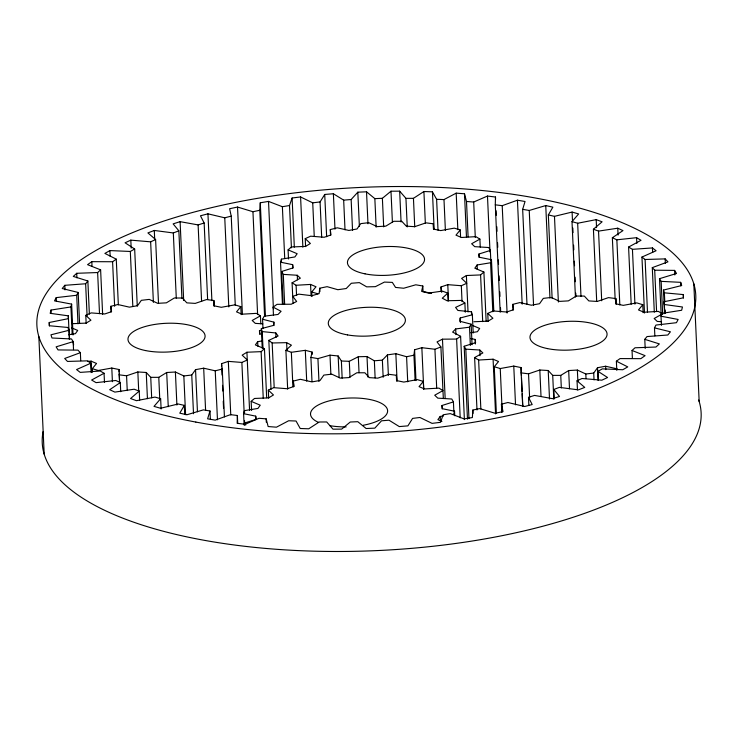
<?xml version="1.0" encoding="UTF-8"?>
<svg xmlns="http://www.w3.org/2000/svg" width="738" height="738" viewBox="0 0 738 738"><rect width="100%" height="100%" fill="white"/><g stroke="black" fill="none" stroke-linecap="round" stroke-linejoin="round"><path stroke-width="1.11" d="M120.718 391.712L120.303 382.57L109.685 389.71L114.888 392.109L134.122 389.221L139.233 391.085L130.552 398.529L136.465 400.688L154.989 397.081L160.644 398.714L154.011 406.38L160.552 408.262L178.172 403.99L184.316 405.374L179.786 413.169L186.898 414.765L203.411 409.867L209.989 410.983L207.609 418.833L215.21 420.125L230.45 414.655L237.368 415.494L237.175 423.308L245.173 424.276L258.964 418.298L266.16 418.852L268.152 426.546L276.464 427.182L288.659 420.752L296.049 421.011L300.209 428.501L308.742 428.796L319.203 421.998L326.703 421.961L332.986 429.165L341.657 429.119L350.264 422.016L357.801 421.693L366.131 428.52L374.83 428.141L381.509 420.817L388.981 420.19L399.276 426.582L407.92 425.863L412.579 418.4L419.922 417.487L432.062 423.372L440.549 422.32L443.141 414.793L450.272 413.612L464.128 418.916L472.366 417.551L472.864 410.042L479.709 408.603L495.115 413.271L503.021 411.601L501.425 404.203L507.892 402.505L524.7 406.5L532.181 404.544L528.5 397.321L534.533 395.411L552.55 398.668L559.524 396.444L553.795 389.498L559.33 387.367L578.352 389.867L584.745 387.413L577.042 380.799L582.005 378.493L601.839 380.19L607.577 377.524L597.983 371.325L602.328 368.862L622.743 369.747L627.761 366.897L616.378 361.177L620.058 358.585L640.833 358.659L645.086 355.651L632.042 350.476L632.401 358.474M500.17 312.22L495.29 204.832L495.475 197.018L487.477 196.05L473.685 202.028L466.499 201.474L464.497 193.78L456.185 193.144L443.99 199.574L436.61 199.306L432.44 191.825L423.907 191.52L413.446 198.328L405.946 198.356L399.664 191.16L390.992 191.207L382.385 198.301L374.849 198.633L366.518 191.806L357.819 192.184L351.14 199.509L343.668 200.136L333.373 193.743L324.729 194.463L320.071 201.926L321.685 237.341M264.61 316.528L259.785 210.284L260.283 202.775L268.521 201.409L282.377 206.714L289.508 205.533L292.1 198.005L300.587 196.954L312.728 202.839L320.071 201.926M423.059 291.713L422.8 286.003L415.771 284.794L403.695 288.244L395.55 287.423L392.321 282.386L384.406 282.091L375.393 286.667L366.694 286.861L359.351 282.608L351.316 283.263L346.242 288.521L337.856 289.711L327.109 286.667L319.757 288.198L319.12 293.623L311.851 295.698L298.77 294.148L292.801 296.418L296.658 301.473L291.233 304.222L277.082 304.333L273.097 307.109L273.457 315.098M415.088 380.31L413.944 355.199L414.581 349.775L421.85 347.699L434.931 349.249L440.9 346.98L437.034 341.925L442.468 339.176L456.619 339.065L460.604 336.288L452.625 332.1L455.678 328.936L469.516 327.192L471.13 324.166L459.811 321.251L460.208 317.986L472.357 314.766L471.453 311.805L457.901 310.449L455.586 307.405L464.875 303.032L465.291 312.165M273.097 307.109L281.077 311.307L278.014 314.462L264.186 316.205L262.562 319.231L273.89 322.146L273.494 325.412L261.344 328.631L262.221 348.032M311.989 381.361L310.901 357.395L312.1 352.063L305.301 350.31L291.353 352.294L285.901 350.282L287.663 389.083M422.8 286.003L421.601 291.335L428.4 293.097L442.348 291.104L447.8 293.115L448.16 301.104M137.268 306.122L134.667 249.001L130.322 251.464L109.907 250.579L104.888 253.42L116.272 259.149L112.591 261.741L91.816 261.667L87.564 264.665L100.617 269.85L97.637 272.543L76.734 273.291L73.293 276.409L87.868 280.994L85.636 283.761L64.815 285.32L62.232 288.521L78.173 292.451L76.697 295.265L56.208 297.626L54.511 300.873L71.632 304.111L70.94 306.934L50.996 310.061L50.193 313.327L68.32 315.836L69.354 339.203M661.442 325.357L661.017 316.215L661.709 313.392L681.654 310.264L682.456 306.999L664.329 304.49L664.237 301.685L683.416 297.82L683.296 294.582L664.375 292.829L663.49 290.071L681.7 285.523L680.676 282.331L661.156 281.363L659.495 278.687L676.525 273.484L674.606 270.394L654.707 270.2L652.291 267.636L667.955 261.852L665.159 258.89L645.104 259.481L641.949 257.055L656.082 250.754L652.438 247.94L632.438 249.324L628.582 247.055L641.027 240.302L636.58 237.682L616.857 239.822L612.355 237.747L615.16 299.444M282.442 304.342L280.532 262.184L281.409 259.149L294.877 256.944L297.165 253.724L288.088 249.868L288.503 258.983M244.121 425.06L243.605 413.667L244.481 410.632L257.949 408.428L260.237 405.199L251.16 401.352L251.575 410.457M492.809 311.75L490.585 262.765L491.462 259.73L479.349 257.248L478.925 254.02L490.346 250.422L488.704 247.525L474.728 246.658L471.647 243.743L479.894 239.103L480.263 247.082M453.658 414.239L454.534 411.204L442.422 408.723L441.997 405.494L453.418 401.896L451.776 399.009L437.809 398.142L434.719 395.227L442.966 390.587L438.953 388.123L424.498 388.954L419.055 386.638L423.326 381.417L417.339 379.618L403.815 382.072L396.537 380.577L396.417 375.282L389.046 374.332L377.773 378.16L369.369 377.635L364.867 372.782L356.832 372.764L348.917 377.598L340.218 378.096L331.777 374.166L323.862 375.089L320.071 380.448L311.934 381.924L300.375 379.295L293.364 381.066L293.623 386.767M526.978 304.167L522.661 209.343L525.041 201.492L517.439 200.201L502.209 205.671L495.29 204.832M654.846 335.873L654.486 327.875L655.953 325.061L676.442 322.7L678.139 319.453L661.017 316.215M552.125 298.355L548.334 214.952L552.863 207.157L545.751 205.561L529.238 210.459L522.661 209.343M193.513 413.75L191.751 375.024L195.542 369.655L203.679 368.188L215.238 370.817L222.249 369.046L221.538 363.677L228.328 361.371L241.87 362.441L247.304 359.996L242.156 355.144L246.926 352.238L261.132 351.639L264.453 348.76L255.376 344.904L257.663 341.685L262.156 340.947M594.035 379.904L593.721 373.068L597.512 367.709L605.649 366.242L617.208 368.862M490.585 262.765L477.117 264.97L474.829 268.189L483.897 272.045L486.13 321.03M443.556 415.9L440.189 416.444L437.902 419.673L441.933 421.389M645.197 348.474L644.781 339.332L647.014 336.565L667.835 335.006L670.418 331.796L654.486 327.875M92.444 372.109L92.287 368.696L96.558 363.474L91.106 361.15L87.776 361.343M111.097 311.999L110.838 306.298L117.849 304.526L129.408 307.156L137.545 305.689L141.336 300.329L149.251 299.397L157.692 303.327L166.391 302.838L174.306 298.004L182.341 298.014L186.843 302.866L195.247 303.392L206.52 299.563L213.891 300.514L214.011 305.809L221.289 307.303L234.822 304.859L240.8 306.648L236.529 311.87L241.981 314.194L256.437 313.364L260.449 315.827L260.809 323.798M311.943 296.538L311.74 291.98L316.012 286.759L310.56 284.434L296.104 285.265L292.091 282.811L300.348 278.171L297.257 275.256L283.291 274.388L281.639 271.492L293.06 267.894L292.645 264.665L280.532 262.184M330.541 235.284L330.283 229.583L337.303 227.811L348.862 230.441L356.998 228.974L360.79 223.614L368.705 222.682L377.146 226.612L385.836 226.123L393.76 221.289L401.795 221.299L406.297 226.151L414.691 226.677L425.974 222.848L433.344 223.798L433.464 229.094L440.743 230.588L454.267 228.143L460.254 229.933L455.983 235.154L461.425 237.479L475.881 236.649L479.894 239.103M496.379 413.455L494.257 366.74L498.537 361.519L493.085 359.203L478.63 360.033L474.617 357.57L482.864 352.93L479.783 350.015L465.816 349.148L464.165 346.26L475.586 342.663L475.161 339.434L470.761 338.53M513.067 310.052L512.809 304.351L519.829 302.58L531.388 305.209L539.524 303.733L543.316 298.373L551.231 297.451L559.672 301.381L568.361 300.883L576.286 296.049L584.321 296.067L588.823 300.919L597.217 301.445L608.499 297.617L615.87 298.567L615.981 303.862L623.269 305.357L636.793 302.903L642.78 304.702L638.499 309.923L643.951 312.239L658.407 311.408L662.42 313.871M575.428 297.017L572.005 221.612L578.647 213.946L572.098 212.064L554.478 216.335L548.334 214.952M310.901 357.395L317.93 358.603L329.997 355.153L338.152 355.974L341.38 361.011L349.295 361.306L358.308 356.731L367.007 356.537L374.351 360.79L382.376 360.135L387.459 354.877L395.845 353.686L406.583 356.731L413.944 355.199M285.901 350.282L291.418 345.181L286.621 342.653L272.165 342.986L268.826 340.366L278.115 335.993L275.8 332.958L262.248 331.593L261.344 328.631M447.8 293.115L442.283 298.217L447.08 300.744L461.536 300.412L464.875 303.032M632.042 350.476L635.012 347.782L655.925 347.035L659.357 343.908L644.781 339.332M288.088 249.868L291.409 246.99L305.606 246.391L310.375 243.485L305.237 238.632L310.67 236.188L324.213 237.258L330.993 234.952L330.283 229.583M251.16 401.352L254.481 398.465L268.678 397.865L273.457 394.959L268.309 390.116L273.743 387.671L287.285 388.732L294.075 386.435L293.364 381.066M441.195 291.519L440.992 286.962L447.781 284.656L461.324 285.726L466.757 283.281L461.61 278.429L466.379 275.523L480.586 274.923L483.897 272.045M596.691 301.215L593.417 229.241L602.097 221.797L596.193 219.638L577.66 223.245L572.005 221.612M612.355 237.747L622.973 230.607L617.761 228.208L598.536 231.105L593.417 229.241M92.287 368.696L98.265 370.485L111.798 368.041L119.076 369.535L119.196 374.83L126.567 375.78L137.84 371.952L146.244 372.478L150.746 377.33L158.781 377.339L166.696 372.505L175.395 372.017L183.836 375.946L191.751 375.024M494.257 366.74L500.244 368.539L513.768 366.085L521.056 367.579L521.176 372.884L528.537 373.825L539.819 370.006L548.214 370.522L552.716 375.374L560.751 375.393L568.675 370.559L577.365 370.061L585.815 373.991L593.721 373.068M260.449 315.827L252.193 320.458L255.283 323.373L262.802 323.844M661.506 314.388L654.172 318.512L657.254 321.427L661.552 321.694M104.482 382.404L104.067 373.271L91.623 380.024L96.069 382.644L115.792 380.494L120.303 382.57M158.513 303.512L155.607 239.527L150.644 241.833L130.811 240.136L125.073 242.802L134.667 249.001M86.152 323.327L85.783 315.347L91.217 312.903L104.759 313.973L111.549 311.667L110.838 306.298M488.122 321.371L487.763 313.401L493.196 310.956L506.738 312.017L513.519 309.72L512.809 304.351M91.115 372.404L90.7 363.271L76.567 369.572L80.211 372.386L100.211 371.002L104.067 373.271M181.917 298.235L178.854 230.828L173.319 232.95L154.297 230.459L147.904 232.913L155.607 239.527M80.728 360.688L80.359 352.69L64.695 358.474L67.49 361.435L87.554 360.836L90.7 363.271M259.785 210.284L252.949 211.723L237.535 207.055L229.629 208.725L231.225 216.123L224.758 217.811L207.95 213.826L200.468 215.782L204.149 222.996L198.116 224.915L180.1 221.658L173.126 223.872L178.854 230.828M259.638 334.148L259.481 330.735L261.556 330.08M68.32 315.836L68.413 318.641L49.234 322.497L49.354 325.744L68.274 327.497L69.16 330.255L50.95 334.803L51.974 337.995L71.494 338.963L73.154 341.639L56.125 346.842L58.044 349.932L77.942 350.126L80.359 352.69M68.689 334.766L75.424 333.659L77.711 330.44L71.66 327.866M470.669 332.81L477.403 331.713L479.682 328.484L472.634 325.486M71.955 323.705L86.162 323.106L90.931 320.2L85.783 315.347M473.934 321.75L488.132 321.15L492.901 318.244L487.763 313.401M262.101 334.415L259.896 333.963L259.481 330.735M243.605 413.667L255.717 416.149L256.132 419.378L244.712 422.975L245.819 424.904M423.132 291.473L431.536 293.383M311.74 291.98L317.718 293.77M440.992 286.962L441.702 292.331M73.606 344.609L73.191 341.38L73.514 349.637M693.812 283.807L699.163 401.481M683.296 294.582L683.453 298.004M680.676 282.331L680.833 285.763M674.606 270.394L674.809 274.96M665.159 258.89L665.362 263.457M664.375 292.829L664.79 301.971M665.159 309.969L665.316 313.392M664.237 301.685L664.744 313.632M663.49 290.071L664.532 312.921M661.156 281.363L662.669 314.489M659.495 278.687L661.11 314.102M654.707 270.2L656.58 311.335M652.438 247.94L652.641 252.516M652.291 267.636L654.311 312.192M645.104 259.481L647.484 312.036M641.949 257.055L644.495 313.041M642.78 304.702L643.139 312.672M636.58 237.682L636.839 243.392M632.438 249.324L634.929 304.157M628.582 247.055L631.184 304.185M617.761 228.208L618.075 235.062M616.857 239.822L619.819 304.951M615.87 298.567L616.129 304.259M616.378 361.177L616.793 370.319M605.649 366.242L605.806 369.655M598.536 231.105L601.701 300.79M596.193 219.638L596.553 227.636M597.983 371.325L598.398 380.467M597.512 367.709L598.084 380.236M585.815 373.991L586.018 378.548M577.66 223.245L580.99 296.362M572.098 212.064L572.513 221.206M572.826 228.06L573.039 232.627M573.601 245.191L573.813 249.767M574.33 261.187L574.542 265.763M575.059 277.184L575.271 281.75M575.788 293.18L575.944 296.602M577.365 370.061L577.882 381.454M577.042 380.799L577.457 389.932M568.675 370.559L569.505 388.788M554.478 216.335L558.38 302.017M560.751 375.393L561.323 387.92M545.751 205.561L549.958 298.097M553.795 389.498L554.21 398.631M552.716 375.374L553.804 399.304M548.214 370.522L549.515 399.009M539.819 370.006L541.009 396.205M529.238 210.459L533.546 305.283M528.537 373.825L529.626 397.754M528.5 397.321L528.86 405.319M517.439 200.201L522.172 304.167M521.056 367.579L521.415 375.559M521.517 377.838L522.144 391.509M522.246 393.788L522.808 406.315M521.176 372.884L522.67 405.918M513.768 366.085L515.53 404.821M502.209 205.671L507.089 313.06M495.475 197.018L495.576 199.306M496.093 210.727L496.305 215.293M496.822 226.723L497.034 231.289M497.55 242.719L497.763 247.285M498.335 259.85L498.537 264.425M499.054 275.846L499.266 280.422M499.783 291.842L499.995 296.408M500.512 307.838L500.668 311.261M500.244 368.539L502.209 411.832M501.425 404.203L501.785 412.201M491.462 259.73L493.796 310.993M490.346 250.422L490.816 260.671M487.477 196.05L490.023 252.027M493.085 359.203L495.567 413.889M480.586 274.923L482.707 321.639M478.925 254.02L479.082 257.433M477.117 264.97L477.32 269.527M473.685 202.028L475.3 237.442M479.783 350.015L480.041 355.716M478.63 360.033L480.853 409.018M475.161 339.434L475.373 343.991M474.617 357.57L476.997 409.977M472.357 314.766L473.187 333.032M466.499 201.474L468.104 236.889M471.453 311.805L471.564 314.093M471.13 324.166L472.071 344.711M464.497 193.78L466.471 237.193M469.516 327.192L470.346 345.449M472.864 410.042L473.021 413.474M466.379 275.523L468.04 311.98M465.816 349.148L468.971 418.64M460.254 229.933L460.567 236.769M464.165 346.26L467.477 419.175M461.324 285.726L462.043 301.676M456.185 193.144L457.846 229.702M460.208 317.986L460.411 322.552M460.604 336.288L464.396 419.599M456.619 339.065L460.198 417.819M455.678 328.936L455.946 334.637M454.534 411.204L454.737 415.762M453.418 401.896L453.833 411.011M443.99 199.574L445.392 230.413M447.781 284.656L448.501 300.606M436.61 199.306L438.012 230.155M442.468 339.176L445.162 398.52M440.9 346.98L443.335 398.566M432.44 191.825L434.156 229.527M441.997 405.494L442.154 408.917M433.344 223.798L433.603 229.5M440.189 416.444L440.392 421.001M434.931 349.249L436.693 388.05M423.907 191.52L425.356 223.513M421.85 347.699L423.713 388.788M423.326 381.417L423.686 389.387M413.446 198.328L414.747 226.889M414.581 349.775L415.983 380.587M405.946 198.356L407.247 226.926M399.664 191.16L401.066 222.009M406.583 356.731L407.727 381.841M390.992 191.207L392.395 222.055M395.845 353.686L397.09 381.076M396.417 375.282L396.675 380.974M382.385 198.301L383.677 226.87M387.459 354.877L388.391 375.421M382.376 360.135L383.16 377.256M374.849 198.633L376.149 227.193M374.351 360.79L375.125 377.902M366.518 191.806L367.976 223.789M367.007 356.537L367.939 377.081M357.819 192.184L359.378 226.465M351.14 199.509L352.543 230.357M358.308 356.731L359.037 372.708M343.668 200.136L345.015 229.841M349.295 361.306L350.024 377.284M341.38 361.011L342.155 378.133M333.373 193.743L334.987 229.158M338.152 355.974L339.139 377.662M324.729 194.463L326.648 236.732M329.997 355.153L330.882 374.553M319.757 288.198L319.914 291.621M312.728 202.839L314.231 235.966M317.93 358.603L318.964 381.435M310.56 284.434L311.076 295.827M312.1 352.063L312.211 354.351M305.237 238.632L305.597 246.612M300.587 196.954L302.875 247.221M305.301 350.31L306.704 381.122M297.257 275.256L297.469 279.813M292.1 198.005L294.333 247.129M296.104 285.265L296.575 295.523M292.645 264.665L292.792 268.088M289.508 205.533L291.427 247.802M292.091 282.811L293.023 303.309M291.353 352.294L292.903 386.527M282.377 206.714L284.711 258.125M286.621 342.653L286.981 350.642M283.291 274.388L284.637 304.001M281.409 259.149L281.51 261.427M281.639 271.492L283.143 304.536M275.8 332.958L276.003 337.515M268.521 201.409L273.411 308.798M273.89 322.146L274.047 325.578M272.165 342.986L274.185 387.496M268.826 340.366L271.049 389.443M260.283 202.775L265.422 315.882M268.309 390.116L268.669 398.086M264.453 348.76L266.676 397.745M262.562 319.231L262.977 328.355M262.248 331.593L263.023 348.705M266.16 418.852L266.307 422.274M261.132 351.639L263.254 398.354M252.949 211.723L257.617 314.545M257.663 341.685L257.866 346.242M255.717 416.149L255.874 419.562M246.926 352.238L249.573 410.346M237.535 207.055L242.415 314.443M240.8 306.648L241.169 314.628M244.481 410.632L244.582 412.911M241.87 362.441L244.149 412.57M244.509 420.54L244.822 425.254M231.225 216.123L235.274 305.237M237.368 415.494L237.728 423.492M224.758 217.811L228.808 306.925M228.328 361.371L230.763 414.922M222.249 369.046L224.426 416.887M221.538 363.677L221.649 365.956M221.751 368.234L222.055 375.07M222.525 385.319L222.784 391.02M223.254 401.269L223.559 408.105M213.891 300.514L214.149 306.215M215.238 370.817L217.461 419.802M207.95 213.826L211.898 300.661M204.149 222.996L207.627 299.545M209.989 410.983L210.348 418.981M198.116 224.915L201.594 301.464M203.679 368.188L205.598 410.337M195.542 369.655L197.452 411.813M180.1 221.658L183.688 300.495M183.836 375.946L185.598 414.682M184.316 405.374L184.731 414.516M173.319 232.95L176.281 298.078M175.395 372.017L176.899 405.051M166.696 372.505L168.255 406.684M154.297 230.459L154.712 239.601M160.644 398.714L161.115 409M158.781 377.339L159.759 398.99M150.644 241.833L153.393 302.386M150.746 377.33L151.677 397.837M146.244 372.478L147.434 398.677M139.233 391.085L139.648 400.227M137.84 371.952L138.726 391.315M130.811 240.136L131.179 248.134M130.322 251.464L132.822 306.307M126.567 375.78L127.24 390.587M116.272 259.149L118.348 304.84M119.076 369.535L119.178 371.814M119.288 374.092L119.704 383.206M119.196 374.83L119.556 382.801M112.591 261.741L114.621 306.298M109.907 250.579L110.165 256.289M111.798 368.041L112.416 381.712M100.617 269.85L102.637 314.406M97.637 272.543L99.51 313.678M91.816 261.667L92.019 266.233M87.868 280.994L89.372 314.12M91.106 361.15L91.632 372.542M85.636 283.761L87.084 315.753M78.173 292.451L79.575 323.299M76.734 273.291L76.937 277.866M76.697 295.265L77.997 323.825M71.632 304.111L73.034 334.96M73.394 342.958L73.496 345.236M70.94 306.934L72.186 334.351M69.16 330.255L69.575 339.388M68.274 327.497L68.376 329.775M64.815 285.32L65.027 289.896M56.208 297.626L56.365 301.049M50.996 310.061L51.153 313.493M49.234 322.497L49.391 325.928M38.837 336.519L44.188 454.193M318.678 422.477A38.579 14.373 -2.6 0 1 328.364 401.112A38.579 14.373 -2.6 0 1 383.4 404.553A38.579 14.373 -2.6 0 1 363.244 425.263M346.159 426.896A38.579 14.373 -2.6 0 1 329.665 425.623M698.692 399.996A329.785 122.868 -2.6 0 1 379.719 550.465A329.785 122.868 -2.6 0 1 43.081 431.638M547.55 348.613A38.579 14.373 -2.6 0 0 607.014 334.96A38.579 14.373 -2.6 0 0 551 323.595A38.579 14.373 -2.6 0 0 547.55 348.613M365.024 273.844A38.579 14.373 -2.6 0 0 424.488 260.191A38.579 14.373 -2.6 0 0 368.474 248.826A38.579 14.373 -2.6 0 0 365.024 273.844M145.571 350.568A38.579 14.373 -2.6 0 0 205.035 336.906A38.579 14.373 -2.6 0 0 149.021 325.541A38.579 14.373 -2.6 0 0 145.571 350.568M347.506 334.904A38.579 14.373 -2.6 0 0 405.393 320.218A38.579 14.373 -2.6 0 0 347.644 309.978A38.579 14.373 -2.6 0 0 347.506 334.904M195.847 422.071A329.785 122.868 -2.6 0 0 695.75 299.757A329.785 122.868 -2.6 0 0 207.378 208.66A329.785 122.868 -2.6 0 0 195.847 422.071"/></g></svg>
